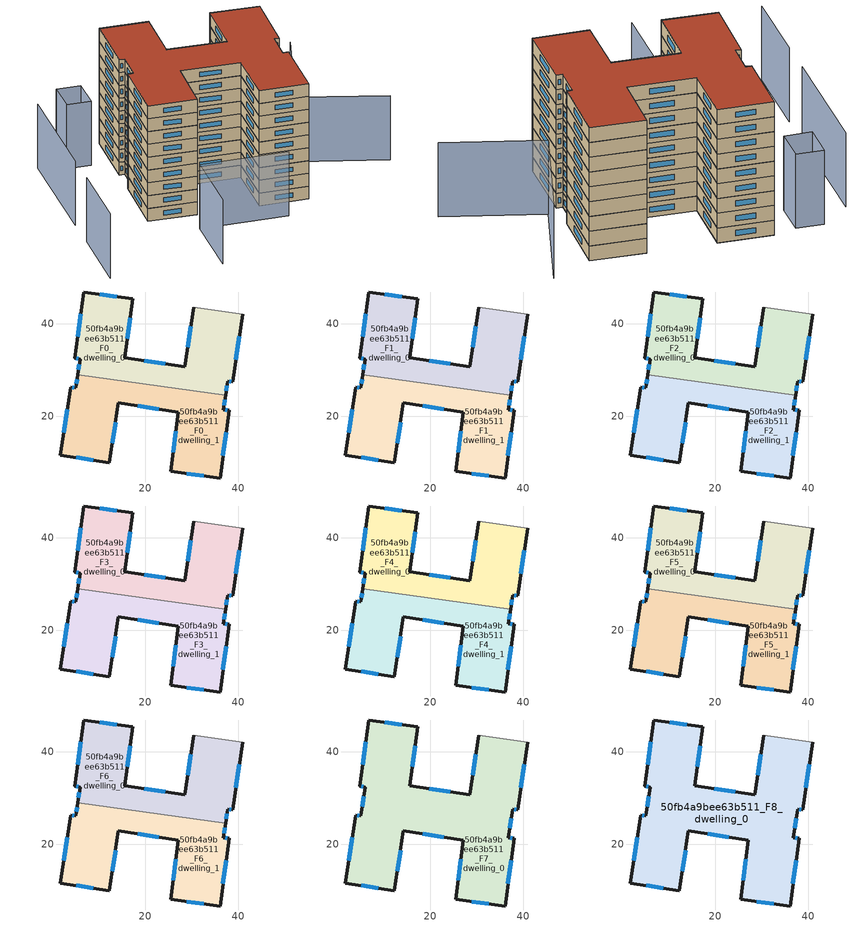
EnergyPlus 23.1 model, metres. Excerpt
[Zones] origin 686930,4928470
50fb4a9bee63b511_F0_dwelling_0
 floor ground (EU_floor_Construction): 38.83,27.44 41.01,41.95 30.44,43.54 28.52,30.7 15.59,32.67 17.34,45.3 6.81,46.79 4.79,32.53 5.98,32.36 5.47,28.98 37.3,24.55 37.76,27.6 z0
 wall outside (EU_wall_Construction): 5.47,28.98 5.98,32.36 4.79,32.53 6.81,46.79 17.34,45.3 15.59,32.67 28.52,30.7 30.44,43.54 / 41.01,41.95 38.83,27.44 37.76,27.6 37.3,24.55 z0:3
 wall adiabatic (EU_wall_Construction): 30.44,43.54 41.01,41.95 z0:3
 wall to 50fb4a9bee63b511_F0_dwelling_1 (EU_wall_Construction): 37.3,24.55 5.47,28.98 z0:3
 window (EU_Window_Construction): 38.49,27.49 38.11,27.55 / 37.61,26.61 37.45,25.55 / 5.64,30.08 5.82,31.26 / 5.59,32.42 5.18,32.48 / 5.44,37.17 6.15,42.15 / 10.23,46.31 13.92,45.79 / 16.78,41.19 16.16,36.78 / 19.8,32.03 24.32,31.34 / 29.15,34.88 29.82,39.37 / 40.31,37.23 39.54,32.16 z0.98:2.02
50fb4a9bee63b511_F0_dwelling_1
 floor ground (EU_floor_Construction): 36.12,6.74 38.07,21.34 36.82,21.43 37.3,24.55 5.47,28.98 5.04,26.12 3.94,26.29 1.71,11.68 12.28,10.06 14.26,22.92 27.16,20.95 25.48,8.17 z0
 wall outside (EU_wall_Construction): 37.3,24.55 36.82,21.43 38.07,21.34 36.12,6.74 25.48,8.17 27.16,20.95 14.26,22.92 12.28,10.06 1.71,11.68 3.94,26.29 5.04,26.12 5.47,28.98 z0:3
 window (EU_Window_Construction): 32.66,7.21 28.94,7.71 / 26.03,12.33 26.62,16.8 / 22.97,21.59 18.45,22.28 / 13.61,18.74 12.92,14.25 / 8.85,10.59 5.15,11.16 / 2.44,16.43 3.22,21.54 / 4.3,26.24 4.68,26.18 / 5.18,27.05 5.33,28.05 / 37.15,23.54 36.98,22.45 / 37.23,21.4 37.67,21.37 / 37.44,16.59 36.76,11.49 z0.98:2.02
50fb4a9bee63b511_F1_dwelling_0
 floor to 50fb4a9bee63b511_F0_dwelling_0 (EU_floor_Construction): 38.83,27.44 41.01,41.95 30.44,43.54 28.52,30.7 15.59,32.67 17.34,45.3 6.8,46.79 4.78,32.53 5.98,32.36 5.47,28.98 37.3,24.55 37.76,27.6 z3
 wall outside (EU_wall_Construction): 5.47,28.98 5.98,32.36 4.79,32.53 6.81,46.79 17.34,45.3 15.59,32.67 28.52,30.7 30.44,43.54 / 41.01,41.95 38.83,27.44 37.76,27.6 37.3,24.55 z3:6
 wall adiabatic (EU_wall_Construction): 30.44,43.54 41.01,41.95 z3:6
 wall to 50fb4a9bee63b511_F1_dwelling_1 (EU_wall_Construction): 37.3,24.55 5.47,28.98 z3:6
 window (EU_Window_Construction): 38.49,27.49 38.11,27.55 / 37.61,26.61 37.45,25.55 / 5.64,30.08 5.82,31.26 / 5.59,32.42 5.18,32.48 / 5.44,37.17 6.15,42.15 / 10.23,46.31 13.92,45.79 / 16.78,41.19 16.16,36.78 / 19.8,32.03 24.32,31.34 / 29.15,34.88 29.82,39.37 / 40.31,37.23 39.54,32.16 z3.98:5.02
50fb4a9bee63b511_F1_dwelling_1
 floor to 50fb4a9bee63b511_F0_dwelling_1 (EU_floor_Construction): 36.12,6.74 38.07,21.34 36.82,21.43 37.3,24.55 5.47,28.98 5.03,26.12 3.94,26.29 1.71,11.68 12.28,10.06 14.25,22.92 27.16,20.95 25.48,8.17 z3
 wall outside (EU_wall_Construction): 37.3,24.55 36.82,21.43 38.07,21.34 36.12,6.74 25.48,8.17 27.16,20.95 14.26,22.92 12.28,10.06 1.71,11.68 3.94,26.29 5.04,26.12 5.47,28.98 z3:6
 window (EU_Window_Construction): 32.66,7.21 28.94,7.71 / 26.03,12.33 26.62,16.8 / 22.97,21.59 18.45,22.28 / 13.61,18.74 12.92,14.25 / 8.85,10.59 5.15,11.16 / 2.44,16.43 3.22,21.54 / 4.3,26.24 4.68,26.18 / 5.18,27.05 5.33,28.05 / 37.15,23.54 36.98,22.45 / 37.23,21.4 37.67,21.37 / 37.44,16.59 36.76,11.49 z3.98:5.02
50fb4a9bee63b511_F2_dwelling_0
 floor to 50fb4a9bee63b511_F1_dwelling_0 (EU_floor_Construction): 38.83,27.44 41.01,41.95 30.44,43.54 28.52,30.7 15.59,32.67 17.34,45.3 6.8,46.79 4.78,32.53 5.98,32.36 5.47,28.98 37.3,24.55 37.76,27.6 z6
 wall outside (EU_wall_Construction): 5.47,28.98 5.98,32.36 4.79,32.53 6.81,46.79 17.34,45.3 15.59,32.67 28.52,30.7 30.44,43.54 / 41.01,41.95 38.83,27.44 37.76,27.6 37.3,24.55 z6:9
 wall adiabatic (EU_wall_Construction): 30.44,43.54 41.01,41.95 z6:9
 wall to 50fb4a9bee63b511_F2_dwelling_1 (EU_wall_Construction): 37.3,24.55 5.47,28.98 z6:9
 window (EU_Window_Construction): 38.49,27.49 38.11,27.55 / 37.61,26.61 37.45,25.55 / 5.64,30.08 5.82,31.26 / 5.59,32.42 5.18,32.48 / 5.44,37.17 6.15,42.15 / 10.23,46.31 13.92,45.79 / 16.78,41.19 16.16,36.78 / 19.8,32.03 24.32,31.34 / 29.15,34.88 29.82,39.37 / 40.31,37.23 39.54,32.16 z6.98:8.02
50fb4a9bee63b511_F2_dwelling_1
 floor to 50fb4a9bee63b511_F1_dwelling_1 (EU_floor_Construction): 36.12,6.74 38.07,21.34 36.82,21.43 37.3,24.55 5.47,28.98 5.03,26.12 3.94,26.29 1.71,11.68 12.28,10.06 14.25,22.92 27.16,20.95 25.48,8.17 z6
 wall outside (EU_wall_Construction): 37.3,24.55 36.82,21.43 38.07,21.34 36.12,6.74 25.48,8.17 27.16,20.95 14.26,22.92 12.28,10.06 1.71,11.68 3.94,26.29 5.04,26.12 5.47,28.98 z6:9
 window (EU_Window_Construction): 32.66,7.21 28.94,7.71 / 26.03,12.33 26.62,16.8 / 22.97,21.59 18.45,22.28 / 13.61,18.74 12.92,14.25 / 8.85,10.59 5.15,11.16 / 2.44,16.43 3.22,21.54 / 4.3,26.24 4.68,26.18 / 5.18,27.05 5.33,28.05 / 37.15,23.54 36.98,22.45 / 37.23,21.4 37.67,21.37 / 37.44,16.59 36.76,11.49 z6.98:8.02
50fb4a9bee63b511_F3_dwelling_0
 floor to 50fb4a9bee63b511_F2_dwelling_0 (EU_floor_Construction): 38.83,27.44 41.01,41.95 30.44,43.54 28.52,30.7 15.59,32.67 17.34,45.3 6.8,46.79 4.78,32.53 5.98,32.36 5.47,28.98 37.3,24.55 37.76,27.6 z9
 wall outside (EU_wall_Construction): 5.47,28.98 5.98,32.36 4.79,32.53 6.81,46.79 17.34,45.3 15.59,32.67 28.52,30.7 30.44,43.54 / 41.01,41.95 38.83,27.44 37.76,27.6 37.3,24.55 z9:12
 wall adiabatic (EU_wall_Construction): 30.44,43.54 41.01,41.95 z9:12
 wall to 50fb4a9bee63b511_F3_dwelling_1 (EU_wall_Construction): 37.3,24.55 5.47,28.98 z9:12
 window (EU_Window_Construction): 38.49,27.49 38.11,27.55 / 37.61,26.61 37.45,25.55 / 5.64,30.08 5.82,31.26 / 5.59,32.42 5.18,32.48 / 5.44,37.17 6.15,42.15 / 10.23,46.31 13.92,45.79 / 16.78,41.19 16.16,36.78 / 19.8,32.03 24.32,31.34 / 29.15,34.88 29.82,39.37 / 40.31,37.23 39.54,32.16 z9.98:11.02
50fb4a9bee63b511_F3_dwelling_1
 floor to 50fb4a9bee63b511_F2_dwelling_1 (EU_floor_Construction): 36.12,6.74 38.07,21.34 36.82,21.43 37.3,24.55 5.47,28.98 5.03,26.12 3.94,26.29 1.71,11.68 12.28,10.06 14.25,22.92 27.16,20.95 25.48,8.17 z9
 wall outside (EU_wall_Construction): 37.3,24.55 36.82,21.43 38.07,21.34 36.12,6.74 25.48,8.17 27.16,20.95 14.26,22.92 12.28,10.06 1.71,11.68 3.94,26.29 5.04,26.12 5.47,28.98 z9:12
 window (EU_Window_Construction): 32.66,7.21 28.94,7.71 / 26.03,12.33 26.62,16.8 / 22.97,21.59 18.45,22.28 / 13.61,18.74 12.92,14.25 / 8.85,10.59 5.15,11.16 / 2.44,16.43 3.22,21.54 / 4.3,26.24 4.68,26.18 / 5.18,27.05 5.33,28.05 / 37.15,23.54 36.98,22.45 / 37.23,21.4 37.67,21.37 / 37.44,16.59 36.76,11.49 z9.98:11.02
50fb4a9bee63b511_F4_dwelling_0
 floor to 50fb4a9bee63b511_F3_dwelling_0 (EU_floor_Construction): 38.83,27.44 41.01,41.95 30.44,43.54 28.52,30.7 15.59,32.67 17.34,45.3 6.8,46.79 4.78,32.53 5.98,32.36 5.47,28.98 37.3,24.55 37.76,27.6 z12
 wall outside (EU_wall_Construction): 5.47,28.98 5.98,32.36 4.79,32.53 6.81,46.79 17.34,45.3 15.59,32.67 28.52,30.7 30.44,43.54 / 41.01,41.95 38.83,27.44 37.76,27.6 37.3,24.55 z12:15
 wall adiabatic (EU_wall_Construction): 30.44,43.54 41.01,41.95 z12:15
 wall to 50fb4a9bee63b511_F4_dwelling_1 (EU_wall_Construction): 37.3,24.55 5.47,28.98 z12:15
 window (EU_Window_Construction): 38.49,27.49 38.11,27.55 / 37.61,26.61 37.45,25.55 / 5.64,30.08 5.82,31.26 / 5.59,32.42 5.18,32.48 / 5.44,37.17 6.15,42.15 / 10.23,46.31 13.92,45.79 / 16.78,41.19 16.16,36.78 / 19.8,32.03 24.32,31.34 / 29.15,34.88 29.82,39.37 / 40.31,37.23 39.54,32.16 z12.98:14.02
50fb4a9bee63b511_F4_dwelling_1
 floor to 50fb4a9bee63b511_F3_dwelling_1 (EU_floor_Construction): 36.12,6.74 38.07,21.34 36.82,21.43 37.3,24.55 5.47,28.98 5.03,26.12 3.94,26.29 1.71,11.68 12.28,10.06 14.25,22.92 27.16,20.95 25.48,8.17 z12
 wall outside (EU_wall_Construction): 37.3,24.55 36.82,21.43 38.07,21.34 36.12,6.74 25.48,8.17 27.16,20.95 14.26,22.92 12.28,10.06 1.71,11.68 3.94,26.29 5.04,26.12 5.47,28.98 z12:15
 window (EU_Window_Construction): 32.66,7.21 28.94,7.71 / 26.03,12.33 26.62,16.8 / 22.97,21.59 18.45,22.28 / 13.61,18.74 12.92,14.25 / 8.85,10.59 5.15,11.16 / 2.44,16.43 3.22,21.54 / 4.3,26.24 4.68,26.18 / 5.18,27.05 5.33,28.05 / 37.15,23.54 36.98,22.45 / 37.23,21.4 37.67,21.37 / 37.44,16.59 36.76,11.49 z12.98:14.02
50fb4a9bee63b511_F5_dwelling_0
 floor to 50fb4a9bee63b511_F4_dwelling_0 (EU_floor_Construction): 38.83,27.44 41.01,41.95 30.44,43.54 28.52,30.7 15.59,32.67 17.34,45.3 6.8,46.79 4.78,32.53 5.98,32.36 5.47,28.98 37.3,24.55 37.76,27.6 z15
 wall outside (EU_wall_Construction): 5.47,28.98 5.98,32.36 4.79,32.53 6.81,46.79 17.34,45.3 15.59,32.67 28.52,30.7 30.44,43.54 / 41.01,41.95 38.83,27.44 37.76,27.6 37.3,24.55 z15:18
 wall adiabatic (EU_wall_Construction): 30.44,43.54 41.01,41.95 z15:18
 wall to 50fb4a9bee63b511_F5_dwelling_1 (EU_wall_Construction): 37.3,24.55 5.47,28.98 z15:18
 window (EU_Window_Construction): 38.49,27.49 38.11,27.55 / 37.61,26.61 37.45,25.55 / 5.64,30.08 5.82,31.26 / 5.59,32.42 5.18,32.48 / 5.44,37.17 6.15,42.15 / 10.23,46.31 13.92,45.79 / 16.78,41.19 16.16,36.78 / 19.8,32.03 24.32,31.34 / 29.15,34.88 29.82,39.37 / 40.31,37.23 39.54,32.16 z15.98:17.02
50fb4a9bee63b511_F5_dwelling_1
 floor to 50fb4a9bee63b511_F4_dwelling_1 (EU_floor_Construction): 36.12,6.74 38.07,21.34 36.82,21.43 37.3,24.55 5.47,28.98 5.03,26.12 3.94,26.29 1.71,11.68 12.28,10.06 14.25,22.92 27.16,20.95 25.48,8.17 z15
 wall outside (EU_wall_Construction): 37.3,24.55 36.82,21.43 38.07,21.34 36.12,6.74 25.48,8.17 27.16,20.95 14.26,22.92 12.28,10.06 1.71,11.68 3.94,26.29 5.04,26.12 5.47,28.98 z15:18
 window (EU_Window_Construction): 32.66,7.21 28.94,7.71 / 26.03,12.33 26.62,16.8 / 22.97,21.59 18.45,22.28 / 13.61,18.74 12.92,14.25 / 8.85,10.59 5.15,11.16 / 2.44,16.43 3.22,21.54 / 4.3,26.24 4.68,26.18 / 5.18,27.05 5.33,28.05 / 37.15,23.54 36.98,22.45 / 37.23,21.4 37.67,21.37 / 37.44,16.59 36.76,11.49 z15.98:17.02
50fb4a9bee63b511_F6_dwelling_0
 floor to 50fb4a9bee63b511_F5_dwelling_0 (EU_floor_Construction): 38.83,27.44 41.01,41.95 30.44,43.54 28.52,30.7 15.59,32.67 17.34,45.3 6.8,46.79 4.78,32.53 5.98,32.36 5.47,28.98 37.3,24.55 37.76,27.6 z18
 wall outside (EU_wall_Construction): 5.47,28.98 5.98,32.36 4.79,32.53 6.81,46.79 17.34,45.3 15.59,32.67 28.52,30.7 30.44,43.54 / 41.01,41.95 38.83,27.44 37.76,27.6 37.3,24.55 z18:21
 wall adiabatic (EU_wall_Construction): 30.44,43.54 41.01,41.95 z18:21
 wall to 50fb4a9bee63b511_F6_dwelling_1 (EU_wall_Construction): 37.3,24.55 5.47,28.98 z18:21
 window (EU_Window_Construction): 38.49,27.49 38.11,27.55 / 37.61,26.61 37.45,25.55 / 5.64,30.08 5.82,31.26 / 5.59,32.42 5.18,32.48 / 5.44,37.17 6.15,42.15 / 10.23,46.31 13.92,45.79 / 16.78,41.19 16.16,36.78 / 19.8,32.03 24.32,31.34 / 29.15,34.88 29.82,39.37 / 40.31,37.23 39.54,32.16 z18.98:20.02
50fb4a9bee63b511_F6_dwelling_1
 floor to 50fb4a9bee63b511_F5_dwelling_1 (EU_floor_Construction): 36.12,6.74 38.07,21.34 36.82,21.43 37.3,24.55 5.47,28.98 5.03,26.12 3.94,26.29 1.71,11.68 12.28,10.06 14.25,22.92 27.16,20.95 25.48,8.17 z18
 wall outside (EU_wall_Construction): 37.3,24.55 36.82,21.43 38.07,21.34 36.12,6.74 25.48,8.17 27.16,20.95 14.26,22.92 12.28,10.06 1.71,11.68 3.94,26.29 5.04,26.12 5.47,28.98 z18:21
 window (EU_Window_Construction): 32.66,7.21 28.94,7.71 / 26.03,12.33 26.62,16.8 / 22.97,21.59 18.45,22.28 / 13.61,18.74 12.92,14.25 / 8.85,10.59 5.15,11.16 / 2.44,16.43 3.22,21.54 / 4.3,26.24 4.68,26.18 / 5.18,27.05 5.33,28.05 / 37.15,23.54 36.98,22.45 / 37.23,21.4 37.67,21.37 / 37.44,16.59 36.76,11.49 z18.98:20.02
50fb4a9bee63b511_F7_dwelling_0
 floor to 50fb4a9bee63b511_F6_dwelling_0 (EU_floor_Construction): 38.83,27.44 41.01,41.95 30.44,43.54 28.52,30.7 15.59,32.67 17.34,45.3 6.8,46.79 4.78,32.53 5.98,32.36 5.47,28.98 37.3,24.56 37.76,27.6 z21
 floor to 50fb4a9bee63b511_F6_dwelling_1 (EU_floor_Construction): 36.12,6.74 38.07,21.34 36.82,21.43 37.3,24.56 5.47,28.98 5.03,26.12 3.94,26.29 1.71,11.68 12.28,10.06 14.25,22.92 27.16,20.95 25.48,8.17 z21
 wall outside (EU_wall_Construction): 41.01,41.95 38.83,27.44 37.76,27.6 36.82,21.43 38.07,21.34 36.12,6.74 25.48,8.17 27.16,20.95 14.26,22.92 12.28,10.06 1.71,11.68 3.94,26.29 5.04,26.12 5.98,32.36 4.79,32.53 6.81,46.79 17.34,45.3 15.59,32.67 28.52,30.7 30.44,43.54 z21:24
 wall adiabatic (EU_wall_Construction): 30.44,43.54 41.01,41.95 z21:24
 window (EU_Window_Construction): 38.49,27.49 38.11,27.55 / 37.46,25.6 37.13,23.44 / 37.23,21.4 37.67,21.37 / 37.44,16.59 36.76,11.49 / 32.66,7.21 28.94,7.71 / 26.03,12.33 26.62,16.8 / 22.97,21.59 18.45,22.28 / 13.61,18.74 12.92,14.25 / 8.85,10.59 5.15,11.16 / 2.44,16.43 3.22,21.54 / 4.3,26.24 4.68,26.18 / 5.34,28.15 5.68,30.33 / 5.59,32.42 5.18,32.48 / 5.44,37.17 6.15,42.15 / 10.23,46.31 13.92,45.79 / 16.78,41.19 16.16,36.78 / 19.8,32.03 24.32,31.34 / 29.15,34.88 29.82,39.37 / 40.31,37.23 39.54,32.16 z21.98:23.02
50fb4a9bee63b511_F8_dwelling_0
 floor to 50fb4a9bee63b511_F7_dwelling_0 (EU_floor_Construction): 36.12,6.74 38.07,21.34 36.82,21.43 37.76,27.6 38.83,27.44 41.01,41.95 30.44,43.54 28.52,30.7 15.59,32.67 17.34,45.3 6.8,46.79 4.78,32.53 5.98,32.36 5.03,26.12 3.94,26.29 1.71,11.68 12.28,10.06 14.25,22.92 27.16,20.95 25.48,8.17 z24
 wall outside (EU_wall_Construction): 41.01,41.95 38.83,27.44 37.76,27.6 36.82,21.43 38.07,21.34 36.12,6.74 25.48,8.17 27.16,20.95 14.26,22.92 12.28,10.06 1.71,11.68 3.94,26.29 5.04,26.12 5.98,32.36 4.79,32.53 6.81,46.79 17.34,45.3 15.59,32.67 28.52,30.7 30.44,43.54 z24:27
 wall adiabatic (EU_wall_Construction): 30.44,43.54 41.01,41.95 z24:27
 window (EU_Window_Construction): 38.49,27.49 38.11,27.55 / 37.46,25.6 37.13,23.44 / 37.23,21.4 37.67,21.37 / 37.44,16.59 36.76,11.49 / 32.66,7.21 28.94,7.71 / 26.03,12.33 26.62,16.8 / 22.97,21.59 18.45,22.28 / 13.61,18.74 12.92,14.25 / 8.85,10.59 5.15,11.16 / 2.44,16.43 3.22,21.54 / 4.3,26.24 4.68,26.18 / 5.34,28.15 5.68,30.33 / 5.59,32.42 5.18,32.48 / 5.44,37.17 6.15,42.15 / 10.23,46.31 13.92,45.79 / 16.78,41.19 16.16,36.78 / 19.8,32.03 24.32,31.34 / 29.15,34.88 29.82,39.37 / 40.31,37.23 39.54,32.16 z24.98:26.02
 roof outside (EU_roof_Construction): 41.01,41.95 38.83,27.44 37.76,27.6 36.82,21.43 38.07,21.34 36.12,6.74 25.48,8.17 27.16,20.95 14.26,22.92 12.28,10.06 1.71,11.68 3.94,26.29 5.04,26.12 5.98,32.36 4.79,32.53 6.81,46.79 17.34,45.3 15.59,32.67 28.52,30.7 30.44,43.54 z27
shading: 8.14,-11.68 10.2,4.3 / 10.2,4.3 29.3,1.84 / -13.46,8.79 -15.6,-7.72 / -9.25,42.31 -12.62,16.27 / 58.58,15.43 40.34,22.86 / 40.34,22.86 49.45,45.23 / -3.95,39.51 -3.03,46.67 / -3.03,46.67 2.24,46 / 2.24,46 1.33,38.84 / 1.33,38.84 -3.95,39.51 z0:15
[Building]
EU S2 Campaign: North Axis=0; Terrain=City; Solar Distribution=FullExterior
[Site:Location]
Bologna: Latitude=44.5; Longitude=11.25; Time Zone=1; Elevation=37
[SizingPeriod:WeatherFileDays]
AnnualSizingPeriod: Begin Month=1; Begin Day of Month=1; End Month=12; End Day of Month=31; Day of Week for Start Day=Monday; Use Weather File Daylight Saving Period=No; Use Weather File Rain and Snow Indicators=No
[MATERIAL]
EU_InternalMass_Material: Roughness=MediumRough; Thickness=0.1; Conductivity=1; Density=1800; Specific Heat=900; Thermal Absorptance=0.9; Solar Absorptance=0.7; Visible Absorptance=0.7
[MATERIAL:NOMASS] Roughness=MediumRough; Thermal Absorptance=0.9; Solar Absorptance=0.7; Visible Absorptance=0.7
Name | Thermal Resistance
EU_wall_NoMass | 0.905828
EU_roof_NoMass | 0.37593
EU_floor_NoMass | 0.67114
[WINDOWMATERIAL:SIMPLEGLAZINGSYSTEM]
EU_Window_SimpleGlazing: UFactor=4.52486; Solar Heat Gain Coefficient=0.85; Visible Transmittance=0.85
[CONSTRUCTION]
EU_wall_Construction: EU_wall_NoMass
EU_roof_Construction: EU_roof_NoMass
EU_floor_Construction: EU_floor_NoMass
EU_InternalMass_Construction: EU_InternalMass_Material
EU_Window_Construction: EU_Window_SimpleGlazing
[ZONE] Type=1; Multiplier=1; Ceiling Height=autocalculate; Floor Area=autocalculate; Part of Total Floor Area=Yes
Name | Volume
50fb4a9bee63b511_F0_dwelling_0; 50fb4a9bee63b511_F1_dwelling_0; 50fb4a9bee63b511_F2_dwelling_0; 50fb4a9bee63b511_F3_dwelling_0; 50fb4a9bee63b511_F4_dwelling_0; 50fb4a9bee63b511_F5_dwelling_0; 50fb4a9bee63b511_F6_dwelling_0; 50fb4a9bee63b511_F0_dwelling_1; 50fb4a9bee63b511_F1_dwelling_1; 50fb4a9bee63b511_F2_dwelling_1; 50fb4a9bee63b511_F3_dwelling_1; 50fb4a9bee63b511_F4_dwelling_1; 50fb4a9bee63b511_F5_dwelling_1; 50fb4a9bee63b511_F6_dwelling_1 | 1313.24
50fb4a9bee63b511_F7_dwelling_0; 50fb4a9bee63b511_F8_dwelling_0 | 2626.47
[INTERNALMASS] Construction=EU_InternalMass_Construction
Name | Zone or ZoneList | Surface Area
50fb4a9bee63b511_F0_dwelling_0_EU_InternalMass | 50fb4a9bee63b511_F0_dwelling_0 | 437.744
50fb4a9bee63b511_F0_dwelling_1_EU_InternalMass | 50fb4a9bee63b511_F0_dwelling_1 | 437.748
50fb4a9bee63b511_F1_dwelling_0_EU_InternalMass | 50fb4a9bee63b511_F1_dwelling_0 | 437.744
50fb4a9bee63b511_F1_dwelling_1_EU_InternalMass | 50fb4a9bee63b511_F1_dwelling_1 | 437.748
50fb4a9bee63b511_F2_dwelling_0_EU_InternalMass | 50fb4a9bee63b511_F2_dwelling_0 | 437.744
50fb4a9bee63b511_F2_dwelling_1_EU_InternalMass | 50fb4a9bee63b511_F2_dwelling_1 | 437.748
50fb4a9bee63b511_F3_dwelling_0_EU_InternalMass | 50fb4a9bee63b511_F3_dwelling_0 | 437.744
50fb4a9bee63b511_F3_dwelling_1_EU_InternalMass | 50fb4a9bee63b511_F3_dwelling_1 | 437.748
50fb4a9bee63b511_F4_dwelling_0_EU_InternalMass | 50fb4a9bee63b511_F4_dwelling_0 | 437.744
50fb4a9bee63b511_F4_dwelling_1_EU_InternalMass | 50fb4a9bee63b511_F4_dwelling_1 | 437.748
50fb4a9bee63b511_F5_dwelling_0_EU_InternalMass | 50fb4a9bee63b511_F5_dwelling_0 | 437.744
50fb4a9bee63b511_F5_dwelling_1_EU_InternalMass | 50fb4a9bee63b511_F5_dwelling_1 | 437.748
50fb4a9bee63b511_F6_dwelling_0_EU_InternalMass | 50fb4a9bee63b511_F6_dwelling_0 | 437.744
50fb4a9bee63b511_F6_dwelling_1_EU_InternalMass | 50fb4a9bee63b511_F6_dwelling_1 | 437.748
50fb4a9bee63b511_F7_dwelling_0_EU_InternalMass | 50fb4a9bee63b511_F7_dwelling_0 | 875.49
50fb4a9bee63b511_F8_dwelling_0_EU_InternalMass | 50fb4a9bee63b511_F8_dwelling_0 | 875.49
[OTHEREQUIPMENT] Fuel Type=Electricity; Design Level Calculation Method=Watts/Area; Power per Zone Floor Area=1; Fraction Latent=0; Fraction Radiant=0; Fraction Lost=0; Carbon Dioxide Generation Rate=0; EndUse Subcategory=EU_Step8_InternalGains
Name | Zone or ZoneList or Space or SpaceList | Schedule
EU_Step8_InternalGain_50fb4a9bee63b511_F0_dwelling_0_f000 | 50fb4a9bee63b511_F0_dwelling_0 | EU_Step8_GainSchedule_50fb4a9bee63b511_F0_dwelling_0_f000
EU_Step8_InternalGain_50fb4a9bee63b511_F0_dwelling_1_f000 | 50fb4a9bee63b511_F0_dwelling_1 | EU_Step8_GainSchedule_50fb4a9bee63b511_F0_dwelling_1_f000
EU_Step8_InternalGain_50fb4a9bee63b511_F1_dwelling_0_f000 | 50fb4a9bee63b511_F1_dwelling_0 | EU_Step8_GainSchedule_50fb4a9bee63b511_F1_dwelling_0_f000
EU_Step8_InternalGain_50fb4a9bee63b511_F1_dwelling_1_f000 | 50fb4a9bee63b511_F1_dwelling_1 | EU_Step8_GainSchedule_50fb4a9bee63b511_F1_dwelling_1_f000
EU_Step8_InternalGain_50fb4a9bee63b511_F2_dwelling_0_f000 | 50fb4a9bee63b511_F2_dwelling_0 | EU_Step8_GainSchedule_50fb4a9bee63b511_F2_dwelling_0_f000
EU_Step8_InternalGain_50fb4a9bee63b511_F2_dwelling_1_f000 | 50fb4a9bee63b511_F2_dwelling_1 | EU_Step8_GainSchedule_50fb4a9bee63b511_F2_dwelling_1_f000
EU_Step8_InternalGain_50fb4a9bee63b511_F3_dwelling_0_f000 | 50fb4a9bee63b511_F3_dwelling_0 | EU_Step8_GainSchedule_50fb4a9bee63b511_F3_dwelling_0_f000
EU_Step8_InternalGain_50fb4a9bee63b511_F3_dwelling_1_f000 | 50fb4a9bee63b511_F3_dwelling_1 | EU_Step8_GainSchedule_50fb4a9bee63b511_F3_dwelling_1_f000
EU_Step8_InternalGain_50fb4a9bee63b511_F4_dwelling_0_f000 | 50fb4a9bee63b511_F4_dwelling_0 | EU_Step8_GainSchedule_50fb4a9bee63b511_F4_dwelling_0_f000
EU_Step8_InternalGain_50fb4a9bee63b511_F4_dwelling_1_f000 | 50fb4a9bee63b511_F4_dwelling_1 | EU_Step8_GainSchedule_50fb4a9bee63b511_F4_dwelling_1_f000
EU_Step8_InternalGain_50fb4a9bee63b511_F5_dwelling_0_f000 | 50fb4a9bee63b511_F5_dwelling_0 | EU_Step8_GainSchedule_50fb4a9bee63b511_F5_dwelling_0_f000
EU_Step8_InternalGain_50fb4a9bee63b511_F5_dwelling_1_f000 | 50fb4a9bee63b511_F5_dwelling_1 | EU_Step8_GainSchedule_50fb4a9bee63b511_F5_dwelling_1_f000
EU_Step8_InternalGain_50fb4a9bee63b511_F6_dwelling_0_f000 | 50fb4a9bee63b511_F6_dwelling_0 | EU_Step8_GainSchedule_50fb4a9bee63b511_F6_dwelling_0_f000
EU_Step8_InternalGain_50fb4a9bee63b511_F6_dwelling_1_f000 | 50fb4a9bee63b511_F6_dwelling_1 | EU_Step8_GainSchedule_50fb4a9bee63b511_F6_dwelling_1_f000
EU_Step8_InternalGain_50fb4a9bee63b511_F7_dwelling_0_f000 | 50fb4a9bee63b511_F7_dwelling_0 | EU_Step8_GainSchedule_50fb4a9bee63b511_F7_dwelling_0_f000
EU_Step8_InternalGain_50fb4a9bee63b511_F8_dwelling_0_f000 | 50fb4a9bee63b511_F8_dwelling_0 | EU_Step8_GainSchedule_50fb4a9bee63b511_F8_dwelling_0_f000
[ZONEVENTILATION:DESIGNFLOWRATE] Schedule=EU_AlwaysOn; Design Flow Rate Calculation Method=AirChanges/Hour; Air Changes per Hour=0.73129; Ventilation Type=Natural; Fan Pressure Rise=0; Fan Total Efficiency=1; Constant Term Coefficient=1; Temperature Term Coefficient=0; Velocity Term Coefficient=0; Velocity Squared Term Coefficient=0; Minimum Indoor Temperature=-100; Maximum Indoor Temperature=100; Delta Temperature=-100; Minimum Outdoor Temperature=-100; Maximum Outdoor Temperature=100; Maximum Wind Speed=40
Name | Zone or ZoneList or Space or SpaceList
EU_ConstantAir_50fb4a9bee63b511_F0_dwelling_0 | 50fb4a9bee63b511_F0_dwelling_0
EU_ConstantAir_50fb4a9bee63b511_F0_dwelling_1 | 50fb4a9bee63b511_F0_dwelling_1
EU_ConstantAir_50fb4a9bee63b511_F1_dwelling_0 | 50fb4a9bee63b511_F1_dwelling_0
EU_ConstantAir_50fb4a9bee63b511_F1_dwelling_1 | 50fb4a9bee63b511_F1_dwelling_1
EU_ConstantAir_50fb4a9bee63b511_F2_dwelling_0 | 50fb4a9bee63b511_F2_dwelling_0
EU_ConstantAir_50fb4a9bee63b511_F2_dwelling_1 | 50fb4a9bee63b511_F2_dwelling_1
EU_ConstantAir_50fb4a9bee63b511_F3_dwelling_0 | 50fb4a9bee63b511_F3_dwelling_0
EU_ConstantAir_50fb4a9bee63b511_F3_dwelling_1 | 50fb4a9bee63b511_F3_dwelling_1
EU_ConstantAir_50fb4a9bee63b511_F4_dwelling_0 | 50fb4a9bee63b511_F4_dwelling_0
EU_ConstantAir_50fb4a9bee63b511_F4_dwelling_1 | 50fb4a9bee63b511_F4_dwelling_1
EU_ConstantAir_50fb4a9bee63b511_F5_dwelling_0 | 50fb4a9bee63b511_F5_dwelling_0
EU_ConstantAir_50fb4a9bee63b511_F5_dwelling_1 | 50fb4a9bee63b511_F5_dwelling_1
EU_ConstantAir_50fb4a9bee63b511_F6_dwelling_0 | 50fb4a9bee63b511_F6_dwelling_0
EU_ConstantAir_50fb4a9bee63b511_F6_dwelling_1 | 50fb4a9bee63b511_F6_dwelling_1
EU_ConstantAir_50fb4a9bee63b511_F7_dwelling_0 | 50fb4a9bee63b511_F7_dwelling_0
EU_ConstantAir_50fb4a9bee63b511_F8_dwelling_0 | 50fb4a9bee63b511_F8_dwelling_0
[HVACTEMPLATE:THERMOSTAT] Constant Heating Setpoint=20; Constant Cooling Setpoint=50
EU_HeatOnly_50fb4a9bee63b511_F0_dwelling_0; EU_HeatOnly_50fb4a9bee63b511_F0_dwelling_1; EU_HeatOnly_50fb4a9bee63b511_F1_dwelling_0; EU_HeatOnly_50fb4a9bee63b511_F1_dwelling_1; EU_HeatOnly_50fb4a9bee63b511_F2_dwelling_0; EU_HeatOnly_50fb4a9bee63b511_F2_dwelling_1; EU_HeatOnly_50fb4a9bee63b511_F3_dwelling_0; EU_HeatOnly_50fb4a9bee63b511_F3_dwelling_1; EU_HeatOnly_50fb4a9bee63b511_F4_dwelling_0; EU_HeatOnly_50fb4a9bee63b511_F4_dwelling_1; EU_HeatOnly_50fb4a9bee63b511_F5_dwelling_0; EU_HeatOnly_50fb4a9bee63b511_F5_dwelling_1; EU_HeatOnly_50fb4a9bee63b511_F6_dwelling_0; EU_HeatOnly_50fb4a9bee63b511_F6_dwelling_1; EU_HeatOnly_50fb4a9bee63b511_F7_dwelling_0; EU_HeatOnly_50fb4a9bee63b511_F8_dwelling_0
[HVACTEMPLATE:ZONE:IDEALLOADSAIRSYSTEM] System Availability Schedule=EU_AlwaysOn; Maximum Heating Supply Air Temperature=50; Minimum Cooling Supply Air Temperature=13; Maximum Heating Supply Air Humidity Ratio=0.0156; Minimum Cooling Supply Air Humidity Ratio=0.0077; Heating Limit=NoLimit; Cooling Limit=NoLimit; Heating Availability Schedule=EU_AlwaysOn; Cooling Availability Schedule=EU_CoolingOff; Dehumidification Control Type=ConstantSensibleHeatRatio; Cooling Sensible Heat Ratio=0.7; Dehumidification Setpoint=60; Humidification Control Type=None; Humidification Setpoint=30; Outdoor Air Method=None; Outdoor Air Flow Rate per Person=0.00944; Outdoor Air Flow Rate per Zone Floor Area=0; Outdoor Air Flow Rate per Zone=0; Demand Controlled Ventilation Type=None; Outdoor Air Economizer Type=NoEconomizer; Heat Recovery Type=None; Sensible Heat Recovery Effectiveness=0.7; Latent Heat Recovery Effectiveness=0.65
Name | Template Thermostat
50fb4a9bee63b511_F0_dwelling_0 | EU_HeatOnly_50fb4a9bee63b511_F0_dwelling_0
50fb4a9bee63b511_F0_dwelling_1 | EU_HeatOnly_50fb4a9bee63b511_F0_dwelling_1
50fb4a9bee63b511_F1_dwelling_0 | EU_HeatOnly_50fb4a9bee63b511_F1_dwelling_0
50fb4a9bee63b511_F1_dwelling_1 | EU_HeatOnly_50fb4a9bee63b511_F1_dwelling_1
50fb4a9bee63b511_F2_dwelling_0 | EU_HeatOnly_50fb4a9bee63b511_F2_dwelling_0
50fb4a9bee63b511_F2_dwelling_1 | EU_HeatOnly_50fb4a9bee63b511_F2_dwelling_1
50fb4a9bee63b511_F3_dwelling_0 | EU_HeatOnly_50fb4a9bee63b511_F3_dwelling_0
50fb4a9bee63b511_F3_dwelling_1 | EU_HeatOnly_50fb4a9bee63b511_F3_dwelling_1
50fb4a9bee63b511_F4_dwelling_0 | EU_HeatOnly_50fb4a9bee63b511_F4_dwelling_0
50fb4a9bee63b511_F4_dwelling_1 | EU_HeatOnly_50fb4a9bee63b511_F4_dwelling_1
50fb4a9bee63b511_F5_dwelling_0 | EU_HeatOnly_50fb4a9bee63b511_F5_dwelling_0
50fb4a9bee63b511_F5_dwelling_1 | EU_HeatOnly_50fb4a9bee63b511_F5_dwelling_1
50fb4a9bee63b511_F6_dwelling_0 | EU_HeatOnly_50fb4a9bee63b511_F6_dwelling_0
50fb4a9bee63b511_F6_dwelling_1 | EU_HeatOnly_50fb4a9bee63b511_F6_dwelling_1
50fb4a9bee63b511_F7_dwelling_0 | EU_HeatOnly_50fb4a9bee63b511_F7_dwelling_0
50fb4a9bee63b511_F8_dwelling_0 | EU_HeatOnly_50fb4a9bee63b511_F8_dwelling_0
[SIZING:ZONE] Zone Cooling Design Supply Air Temperature Input Method=SupplyAirTemperature; Zone Cooling Design Supply Air Temperature=13; Zone Heating Design Supply Air Temperature Input Method=SupplyAirTemperature; Zone Heating Design Supply Air Temperature=50; Zone Cooling Design Supply Air Humidity Ratio=0.008; Zone Heating Design Supply Air Humidity Ratio=0.008; Cooling Design Air Flow Method=DesignDay; Cooling Design Air Flow Rate=0; Cooling Minimum Air Flow per Zone Floor Area=0.000762; Cooling Minimum Air Flow=0; Cooling Minimum Air Flow Fraction=0.2; Heating Design Air Flow Method=DesignDay; Heating Design Air Flow Rate=0; Heating Maximum Air Flow per Zone Floor Area=0.002032; Heating Maximum Air Flow=0.141576; Heating Maximum Air Flow Fraction=0.3; Account for Dedicated Outdoor Air System=No; Dedicated Outdoor Air System Control Strategy=NeutralSupplyAir; Dedicated Outdoor Air Low Setpoint Temperature for Design=autosize; Dedicated Outdoor Air High Setpoint Temperature for Design=autosize; Zone Load Sizing Method=Sensible Load Only No Latent Load; Zone Latent Cooling Design Supply Air Humidity Ratio Input Method=HumidityRatioDifference; Zone Cooling Design Supply Air Humidity Ratio Difference=0.005; Zone Latent Heating Design Supply Air Humidity Ratio Input Method=HumidityRatioDifference; Zone Humidification Design Supply Air Humidity Ratio Difference=0.005
50fb4a9bee63b511_F0_dwelling_0; 50fb4a9bee63b511_F0_dwelling_1; 50fb4a9bee63b511_F1_dwelling_0; 50fb4a9bee63b511_F1_dwelling_1; 50fb4a9bee63b511_F2_dwelling_0; 50fb4a9bee63b511_F2_dwelling_1; 50fb4a9bee63b511_F3_dwelling_0; 50fb4a9bee63b511_F3_dwelling_1; 50fb4a9bee63b511_F4_dwelling_0; 50fb4a9bee63b511_F4_dwelling_1; 50fb4a9bee63b511_F5_dwelling_0; 50fb4a9bee63b511_F5_dwelling_1; 50fb4a9bee63b511_F6_dwelling_0; 50fb4a9bee63b511_F6_dwelling_1; 50fb4a9bee63b511_F7_dwelling_0; 50fb4a9bee63b511_F8_dwelling_0
[SCHEDULE:CONSTANT]
Name | Hourly Value
EU_AlwaysOn | 1
EU_CoolingOff | 0
[SCHEDULE:FILE] Column Number=1; Rows to Skip at Top=0; Number of Hours of Data=8760; Column Separator=Comma; Interpolate to Timestep=No; Minutes per Item=60; Adjust Schedule for Daylight Savings=Yes
Name | File
EU_Step8_GainSchedule_50fb4a9bee63b511_F0_dwelling_0_f000 | ../../schedules/50fb4a9bee63b511/50fb4a9bee63b511_F0_dwelling_0_f000_gain.csv
EU_Step8_GainSchedule_50fb4a9bee63b511_F0_dwelling_1_f000 | ../../schedules/50fb4a9bee63b511/50fb4a9bee63b511_F0_dwelling_1_f000_gain.csv
EU_Step8_GainSchedule_50fb4a9bee63b511_F1_dwelling_0_f000 | ../../schedules/50fb4a9bee63b511/50fb4a9bee63b511_F1_dwelling_0_f000_gain.csv
EU_Step8_GainSchedule_50fb4a9bee63b511_F1_dwelling_1_f000 | ../../schedules/50fb4a9bee63b511/50fb4a9bee63b511_F1_dwelling_1_f000_gain.csv
EU_Step8_GainSchedule_50fb4a9bee63b511_F2_dwelling_0_f000 | ../../schedules/50fb4a9bee63b511/50fb4a9bee63b511_F2_dwelling_0_f000_gain.csv
EU_Step8_GainSchedule_50fb4a9bee63b511_F2_dwelling_1_f000 | ../../schedules/50fb4a9bee63b511/50fb4a9bee63b511_F2_dwelling_1_f000_gain.csv
EU_Step8_GainSchedule_50fb4a9bee63b511_F3_dwelling_0_f000 | ../../schedules/50fb4a9bee63b511/50fb4a9bee63b511_F3_dwelling_0_f000_gain.csv
EU_Step8_GainSchedule_50fb4a9bee63b511_F3_dwelling_1_f000 | ../../schedules/50fb4a9bee63b511/50fb4a9bee63b511_F3_dwelling_1_f000_gain.csv
EU_Step8_GainSchedule_50fb4a9bee63b511_F4_dwelling_0_f000 | ../../schedules/50fb4a9bee63b511/50fb4a9bee63b511_F4_dwelling_0_f000_gain.csv
EU_Step8_GainSchedule_50fb4a9bee63b511_F4_dwelling_1_f000 | ../../schedules/50fb4a9bee63b511/50fb4a9bee63b511_F4_dwelling_1_f000_gain.csv
EU_Step8_GainSchedule_50fb4a9bee63b511_F5_dwelling_0_f000 | ../../schedules/50fb4a9bee63b511/50fb4a9bee63b511_F5_dwelling_0_f000_gain.csv
EU_Step8_GainSchedule_50fb4a9bee63b511_F5_dwelling_1_f000 | ../../schedules/50fb4a9bee63b511/50fb4a9bee63b511_F5_dwelling_1_f000_gain.csv
EU_Step8_GainSchedule_50fb4a9bee63b511_F6_dwelling_0_f000 | ../../schedules/50fb4a9bee63b511/50fb4a9bee63b511_F6_dwelling_0_f000_gain.csv
EU_Step8_GainSchedule_50fb4a9bee63b511_F6_dwelling_1_f000 | ../../schedules/50fb4a9bee63b511/50fb4a9bee63b511_F6_dwelling_1_f000_gain.csv
EU_Step8_GainSchedule_50fb4a9bee63b511_F7_dwelling_0_f000 | ../../schedules/50fb4a9bee63b511/50fb4a9bee63b511_F7_dwelling_0_f000_gain.csv
EU_Step8_GainSchedule_50fb4a9bee63b511_F8_dwelling_0_f000 | ../../schedules/50fb4a9bee63b511/50fb4a9bee63b511_F8_dwelling_0_f000_gain.csv
